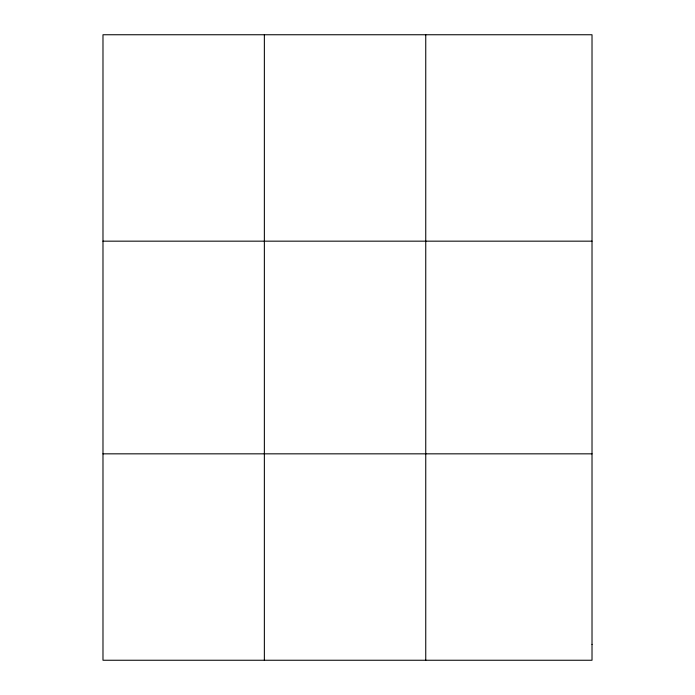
<?xml version="1.0" encoding="UTF-8"?>
<svg xmlns="http://www.w3.org/2000/svg" width="695" height="695" viewBox="0 0 695 695"><rect width="100%" height="100%" fill="white"/><g stroke="black" fill="none" stroke-linecap="round" stroke-linejoin="round"><path stroke-width="1.04" d="M264.361 660.25L264.361 34.75M425.748 660.25L425.748 34.75M102.982 241.165L592.018 241.165M102.982 453.835L592.018 453.835M592.018 644.369L592.018 660.25L102.982 660.25L102.982 34.75L592.018 34.75L592.018 644.369"/></g></svg>
